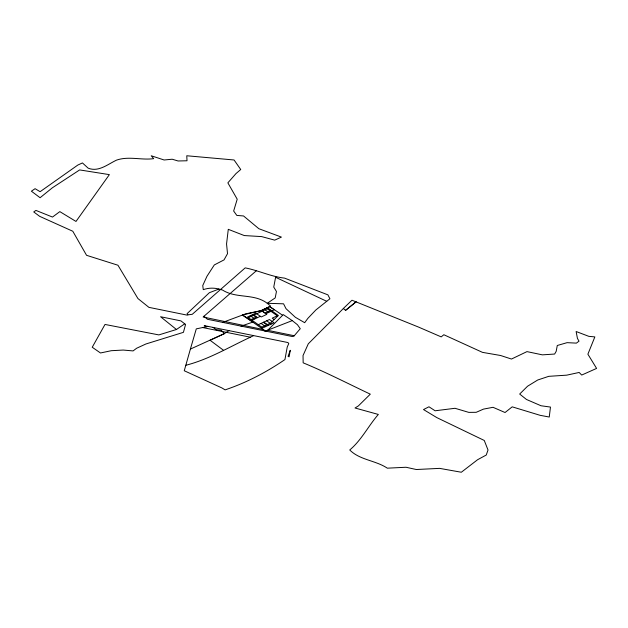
<?xml version="1.0" encoding="UTF-8"?>
<svg xmlns="http://www.w3.org/2000/svg" width="628" height="628" viewBox="0 0 628 628"><rect width="100%" height="100%" fill="white"/><g stroke="black" fill="none" stroke-linecap="round" stroke-linejoin="round"><path stroke-width="0.94" d="M275.763 276.477L273.745 287.075L276.453 291.525L275.197 297.915L267.253 303.285C253.869 293.174 236.434 298.865 222.602 290.105C216.244 287.86 209.807 287.357 203.276 289.657L202.758 285.536L206.95 276.312L214.305 264.938L224.031 259.898L227.517 253.665L226.551 243.947L228.286 229.322L244.261 235.555L261.664 236.607L274.726 240.139L281.415 237.101L258.869 228.718L243.546 215.961L236.827 215.42L233.655 211.024L237.211 199.202L227.862 182.842L235.971 173.603L240.728 169.505L234.071 159.983L186.775 155.76L187.011 160.768L178.085 160.98L172.174 159.222L164.128 159.991L151.215 155.76L153.687 158.656C141.41 160.352 128.599 155.893 116.486 160.148C107.678 164.308 98.47 172.339 88.156 168.163L82.441 162.927L77.809 165.062L40.106 191.689L35.097 188.683L31.4 191.195L40.09 197.726L52.383 187.78L79.654 169.921L109.374 174.631L75.996 221.449L59.825 211.62L52.501 217.06L35.922 210.404L33.739 211.934L39.658 216.338L72.801 231.253L86.562 255.313L117.946 265.228L137.924 298.536L148.899 307.351L186.61 315.028L192.262 314.298L245.187 267.881C258.563 270.456 270.951 276.634 284.562 278.118L327.902 294.854L329.912 298.771L315.837 309.996L307.869 318.357L304.682 322.69L295.372 317.297L285.991 308.646L283.566 303.819L267.253 303.285L270.637 306.126L261.091 310.656L242.761 314.934L265.432 331.074L292.263 320.61L297.468 324.747L300.262 328.703L293.857 336.208L292.193 336.514L207.389 319.267L203.982 316.245L203.134 317.038L263.226 329.504L265.118 331.184L267.693 330.32L283.275 314.62L292.263 320.61M190.386 349.089L184.263 370.748L221.959 387.963L225.099 389.87C246.553 382.68 266.343 372.231 284.931 359.577L287.231 347.049L288.786 343.516L287.883 342.535L204.241 325.626L206.557 326.733L208.096 326.411L196.289 328.868L190.386 349.089L224.306 333.672L228.906 330.666M343.39 308.489L308.301 343.799L303.034 355.534L303.159 362.827C326.011 372.247 347.99 383.622 370.3 394.156L358.353 405.939L355.016 407.996L378.339 414.441C368.314 425.965 361.547 440.087 349.741 449.978C359.82 460.12 375.615 460.332 387.327 468.174L406.026 467.256L416.317 469.516L439.624 468.37L461.329 472.24L477.547 459.751L486.245 455.033L488.019 450.017L484.267 440.464L436.805 417.596L423.515 409.558L428.971 406.787L435.11 410.783L455.017 408.286L468.786 412.376L476.212 412.306L483.497 409.111L493.035 407.305L505.053 412.518L512.205 406.842L540.135 415.32L549.249 417.031L550.473 407.07L541.022 405.759L526.476 399.471L519.678 394.046L527.567 386.22L537.733 379.995L548.77 376.329L566.715 375.159L579.149 372.459L581.716 375.057L596.6 368.416L587.886 354.192L594.849 336.906L588.821 336.341L576.127 331.513L577.438 338.421L579.016 341.153L576.394 343.124L567.084 342.66L557.279 345.494L556.188 351.342L554.626 354.051L542.372 354.851L526.963 351.617L511.475 359.043L500.571 355.495L482.485 352.363L443.831 334.732L441.209 336.891L418.57 327.094L351.978 300.223L343.359 308.474L345.581 310.365L356.052 301.864M203.982 316.245L256.365 270.746M345.557 310.35L356.021 301.856M176.452 329.496L184.742 323.828L185.558 324.464L183.423 332.345L145.947 343.971L136.653 348.234L133.073 350.919L123.229 350.055L111.305 350.699L100.496 352.983L92.237 347.245L105.002 324.448L158.853 334.912L176.452 329.496L160.58 316.74L180.919 320.884L184.742 323.828M253.476 335.697L250.376 337.197C229.11 347.096 208.731 359.404 185.825 365.284M248.421 317.65L268.313 308.34L278.361 315.491L270.55 323.059L261.782 327.164M251.074 319.542L256.106 317.187L253.453 315.295M270.056 310.656L265.008 313.019L262.355 311.127M252.009 320.225L260.353 316.324M265.911 313.717L274.255 309.816L269.75 306.605L261.405 310.507L266.814 314.361L261.256 316.967L255.847 313.113L247.503 317.014L262.834 327.934L273.957 322.729L269.443 319.519L258.289 324.676M277.27 315.798L272.222 318.161L274.169 319.55M218.772 289.108L209.391 292.695L187.097 313.639L187.827 314.871M261.091 310.656L245.799 313.812L222.704 322.399M241.026 326.183L252.817 322.093L242.275 315.107M202.656 327.541L250.376 337.197M267.693 330.32L294.202 335.721M275.582 277.27L326.733 301.307M269.695 306.574L282.631 315.272M266.971 307.901L271.477 311.111M267.395 308.764L277.717 316.112M264.184 309.204L268.698 312.414M266.664 320.814L271.178 324.024M253.06 314.408L257.574 317.619M263.886 322.117L268.392 325.328M263.32 322.321L266.814 324.809M250.282 315.711L254.795 318.922M261.107 323.42L265.613 326.631M223.513 350.283L210.082 340.266L224.306 333.672L221.252 330.218L216.001 329.645L213.088 327.424M290.254 350.346L289.1 356.814L288.064 356.382L290.254 350.346"/></g></svg>
